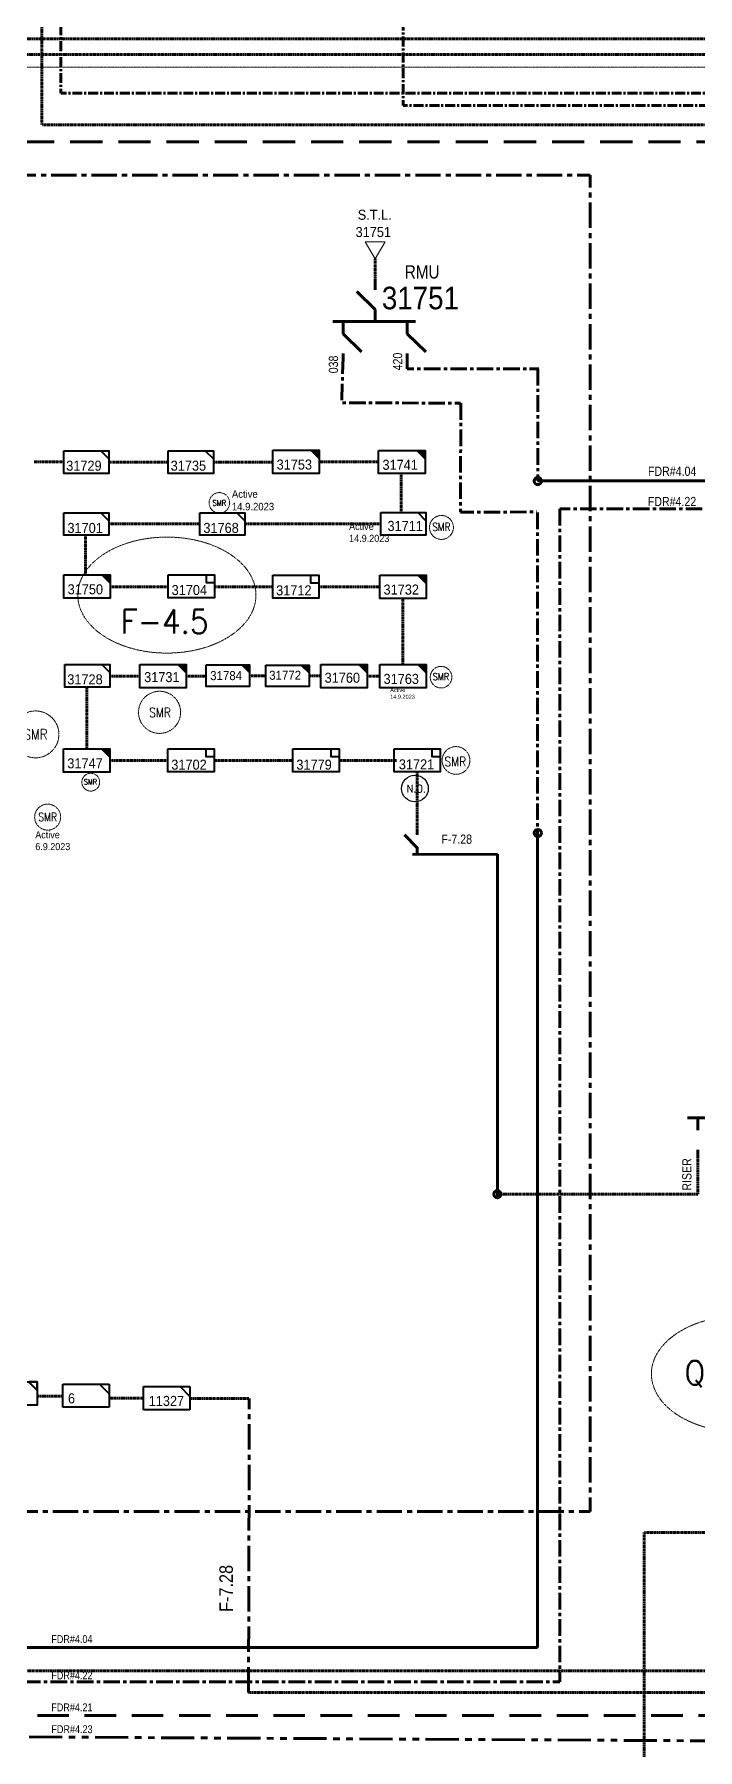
# Model space of a CAD drawing. Header units: metres. Extents: x 65984 to 144644, y -19036 to 23726.
# Drawn here: x 115441 to 115687, y 20296 to 20932 of the extents above; entities that cross this region are included whole.
import ezdxf
from ezdxf.enums import TextEntityAlignment as Align

# ---------------------------------------------------------------- set-up
doc = ezdxf.new("R2010")
doc.units = ezdxf.units.M
doc.header["$MEASUREMENT"] = 0
for name, pattern in [('( Center )', [2, 1.25, -0.25, 0.25, -0.25]), ('( Phantom )', [2.5, 1.25, -0.25, 0.25, -0.25, 0.25, -0.25]), ('DGN Style 3', [0.013877, 0, -0.013877]), ('HIDDEN2', [2381.25, 1587.5, -793.75])]:
    doc.linetypes.add(name, pattern=pattern)
doc.layers.get('0').update_dxf_attribs({"color": 95, "lineweight": 40})
for name, color, linetype, lineweight in [('d_eos', 111, 'Continuous', 40), ('d_eos no', 121, 'Continuous', 40), ('d_switch', 95, 'Continuous', 40), ('d_tf', 1, 'Continuous', 40), ('d_tf no', 6, 'Continuous', 40), ('d_ug cable', 95, 'Continuous', 40), ('d_ug main line', 95, 'Continuous', 40), ('d_unit sub', 7, 'Continuous', 40), ('FDR  1  16', 234, 'Continuous', 40), ('fedr no', 95, 'Continuous', 40), ('FUSE CUT OUT', 2, 'Continuous', 40), ('Level 37', 7, 'Continuous', 0), ('O H MAIN FEEDER', 4, 'Continuous', 100), ('SW N O', 114, 'Continuous', 30)]:
    doc.layers.add(name, color=color, linetype=linetype, lineweight=lineweight)
doc.styles.add('NASKHF', font='naskhf.shx', dxfattribs={"height": 8})
doc.styles.add('Style-Arial', font='arial.ttf')
doc.styles.add('Style-ENGINEERING', font='ENGINEERING.shx')
doc.styles.add('Style-msdefault', font='msdefault.shx')
doc.styles.add('Style-STANDARD', font='STANDARD.shx')

# ---------------------------------------------------------------- blocks, each defined once
blk = doc.blocks.new('TF_8')
at = {"color": 0, "linetype": 'ByBlock', "lineweight": -2}
blk.add_line((6.3, 4.95), (9.9, 1.35), dxfattribs=at)
blk.add_3dface([(-10.1, 4.95), (9.9, 4.95), (9.9, -5.05), (-10.1, -5.05)], dxfattribs=at)
blk = doc.blocks.new('TF3')
at = {"color": 0, "linetype": 'ByBlock', "lineweight": -2}
for p, q in [((11.3, 9), (18.3, 9)), ((18.3, 9), (18.3, 2))]:
    blk.add_line(p, q, dxfattribs=at)
at = {"color": 0, "linetype": 'ByBlock', "lineweight": -2, "flags": 128}
blk.add_lwpolyline([(18.3, 2), (11.3, 2), (11.3, 9)], dxfattribs=at)
at = {"color": 0, "linetype": 'ByBlock', "lineweight": -2}
blk.add_3dface([(-21.7, 9), (18.3, 9), (18.3, -11), (-21.7, -11)], dxfattribs=at)
blk = doc.blocks.new('exist.us-1000kva')
at = {"color": 0, "linetype": 'ByBlock', "lineweight": -2, "flags": 128}
blk.add_lwpolyline([(40, 12.9), (32.8, 20), (40, 20)], close=True, dxfattribs=at)
at = {"color": 0, "linetype": 'ByBlock', "lineweight": -2, "extrusion": (0, 0, -1)}
blk.add_solid([(-40, 12.9), (-32.8, 20), (-40, 20)], dxfattribs=at)
at = {"color": 0, "linetype": 'ByBlock', "lineweight": -2, "xscale": 2, "yscale": 2}
blk.add_blockref('TF_8', (20.2, 10.1), dxfattribs=at)
blk = doc.blocks.new('*U695')
at = {"layer": 'd_unit sub', "color": 30, "linetype": 'Continuous', "lineweight": 40}
for p, q in [((-9.2, 4.61), (9.19, 4.61)), ((-9.2, -4.58), (-9.2, 4.61)), ((9.19, 0.73), (5.31, 4.61)), ((5.97, 4.61), (9.19, 4.61)), ((9.19, 4.61), (9.19, 1.4)), ((9.19, 4.61), (9.19, -4.58)), ((9.19, -4.58), (-9.2, -4.58))]:
    blk.add_line(p, q, dxfattribs=at)
blk = doc.blocks.new('*U952')
at = {"layer": 'FUSE CUT OUT', "color": 30, "linetype": 'Continuous', "lineweight": 106}
blk.add_line((11.8, -11.2), (22.6, -11.2), dxfattribs=at)
at = {"layer": 'FUSE CUT OUT', "color": 30, "linetype": 'Continuous', "lineweight": 106, "flags": 128}
blk.add_lwpolyline([(-22.6, -11.2), (-11, -11.2), (11.4, 11.2)], dxfattribs=at)
blk = doc.blocks.new('*U1556')
at = {"layer": 'd_unit sub', "color": 30, "linetype": 'Continuous', "lineweight": 40, "flags": 128}
blk.add_lwpolyline([(8.54, 1.2), (8.54, 4.27), (5.47, 4.27)], close=True, dxfattribs=at)
at = {"layer": 'd_unit sub', "color": 30, "linetype": 'Continuous', "lineweight": 40, "xscale": 0.8535245333131422, "yscale": 0.8535245333131422, "zscale": 0.3910944340700495, "rotation": 359.9999999999999}
blk.add_blockref('TF_8', (0.09, 0.04), dxfattribs=at)
blk = doc.blocks.new('TRA1_704')
at = {"layer": 'd_tf', "color": 94, "linetype": 'Continuous', "lineweight": 0, "ltscale": 0.000371982, "extrusion": (0, 0, -1), "flags": 128}
blk.add_lwpolyline([(-10, -17), (0, 0), (10, -17)], close=True, dxfattribs=at)
blk = doc.blocks.new('TRA1_703')
at = {"layer": 'd_tf', "color": 94, "linetype": 'Continuous', "lineweight": 0, "ltscale": 0.000371982, "xscale": 1.000046566207834, "yscale": 1.000046566207834, "zscale": 1.000046566207834, "rotation": 180}
blk.add_blockref('TRA1_704', (0, 0), dxfattribs=at)
blk = doc.blocks.new('*U892')
at = {"layer": 'SW N O', "color": 3}
blk.add_circle((0, 0), 16.8, dxfattribs=at)
at = {"layer": 'SW N O', "color": 3, "style": 'Style-STANDARD'}
blk.add_text('N.O.', height=9.6, dxfattribs=at).set_placement((1.7, -0.2), align=Align.MIDDLE_CENTER)

msp = doc.modelspace()

# ---------------------------------------------------------------- linework, layer by layer
at = {"layer": 'd_eos', "color": 7, "linetype": 'Continuous', "lineweight": 211, "ltscale": 0.625574}
for p, q in [((115567.24, 20837.24), (115567.24, 20840.01)), ((115567.24, 20829.94), (115560.38, 20836.6)), ((115582.15, 20825.39), (115551.55, 20825.39)), ((115555.34, 20825.38), (115555.34, 20820.83)), ((115567.25, 20825.39), (115567.25, 20829.94)), ((115579.15, 20825.39), (115579.15, 20820.83)), ((115555.35, 20820.83), (115562.21, 20814.17)), ((115579.15, 20820.83), (115586.01, 20814.17)), ((115555.34, 20813.53), (115555.34, 20810.76)), ((115579.15, 20813.54), (115579.15, 20810.77)), ((115713.58, 20530.26), (115682.98, 20530.26)), ((115686.78, 20530.26), (115686.78, 20525.71)), ((115686.78, 20518.41), (115686.78, 20515.64))]:
    msp.add_line(p, q, dxfattribs=at)
at = {"layer": 'd_ug cable', "color": 94, "linetype": 'DGN Style 3', "lineweight": 100}
msp.add_line((115567.24, 20840.01), (115567.24, 20848.75), dxfattribs=at)
at = {"layer": 'd_ug cable', "color": 191, "linetype": 'DGN Style 3', "lineweight": 100}
for p, q in [((115440.9, 20773.47), (115451.81, 20773.47)), ((115468.54, 20773.34), (115490.54, 20773.34)), ((115507.27, 20773.34), (115529.27, 20773.34)), ((115546.51, 20773.37), (115568.51, 20773.37)), ((115576.87, 20769.06), (115576.87, 20754.6)), ((115502.19, 20750.41), (115468.54, 20750.41)), ((115569.3, 20750.41), (115518.92, 20750.41)), ((115459.93, 20746.2), (115459.93, 20731.54)), ((115469.05, 20727.09), (115490.54, 20727.09)), ((115507.66, 20727.15), (115529.27, 20727.15)), ((115577.54, 20722.82), (115577.54, 20698.32)), ((115468.93, 20694.01), (115479.67, 20694.01)), ((115504.64, 20693.98), (115497.2, 20693.98)), ((115520.69, 20694.15), (115526.75, 20694.1)), ((115542.86, 20694.05), (115547, 20694.05)), ((115564.31, 20694.01), (115568.91, 20694.01)), ((115460.42, 20689.96), (115460.42, 20667.03)), ((115468.93, 20662.72), (115490.42, 20662.72)), ((115507.54, 20662.75), (115536.76, 20662.75)), ((115553.88, 20662.75), (115575.18, 20662.75))]:
    msp.add_line(p, q, dxfattribs=at)
at = {"layer": 'd_ug cable', "color": 30, "linetype": 'DGN Style 3', "lineweight": 100}
for p, q in [((115582.8, 20658.47), (115582.8, 20635.81)), ((115498.69, 20426.17), (115520.59, 20426.17)), ((115520.28, 20317.27), (116065.78, 20317.27))]:
    msp.add_line(p, q, dxfattribs=at)
at = {"layer": 'd_ug cable', "color": 206, "linetype": 'DGN Style 3', "lineweight": 100, "flags": 128}
msp.add_lwpolyline([(116176.39, 20628.22), (116176.39, 20750.68), (116176.22, 20750.68), (116176.22, 20751.88), (115709.1, 20751.88), (115709.1, 20898.3), (115443.65, 20898.3), (115443.65, 22367.11), (125153.08, 22367.11), (125153.08, 21679.5), (125516.2, 21679.5), (125516.2, 21661.2)], dxfattribs=at)
at = {"layer": 'd_ug cable', "color": 5, "linetype": 'DGN Style 3', "lineweight": 100, "flags": 128}
msp.add_lwpolyline([(114712.34, 19960.32), (114712.34, 19909.13), (115239.03, 19909.13), (115239.03, 20565.83), (115290.57, 20565.83), (115290.57, 20930.2), (118376.44, 20930.2), (118376.44, 20576.15), (118417.8, 20576.15), (118417.8, 20475.96), (118374.08, 20475.96)], dxfattribs=at)
at = {"layer": 'd_ug cable', "color": 1, "linetype": 'DGN Style 3', "lineweight": 100, "flags": 128}
msp.add_lwpolyline([(114677.82, 20018.71), (114677.82, 19903.39), (115244.76, 19903.39), (115244.76, 20560.1), (115296.31, 20560.1), (115296.31, 20924.47), (118370.71, 20924.47), (118370.71, 20662.09), (118341.83, 20662.09), (118341.83, 20633.98)], dxfattribs=at)
at = {"layer": 'd_ug cable', "color": 6, "linetype": 'DGN Style 3', "lineweight": 13, "flags": 128}
msp.add_lwpolyline([(114786.14, 20259.9), (114786.14, 20242.08), (115219.94, 20242.08), (115219.94, 20919.71), (116344.61, 20919.71), (116344.61, 20883.47)], dxfattribs=at)
at = {"layer": 'd_ug cable', "color": 191, "linetype": 'DGN Style 3', "lineweight": 100, "flags": 128}
msp.add_lwpolyline([(115546.39, 20727.13), (115568.91, 20727.13)], dxfattribs=at)
at = {"layer": 'd_ug cable', "color": 30, "linetype": 'DGN Style 3', "lineweight": 100, "flags": 128}
for points in [[(115686.78, 20517.03), (115686.78, 20502), (115612.47, 20502)], [(115450.94, 20427.08), (115441.75, 20427.08)], [(115481.42, 20426.35), (115468.63, 20426.35)]]:
    msp.add_lwpolyline(points, dxfattribs=at)
at = {"layer": 'd_ug cable', "color": 7, "linetype": 'DGN Style 3', "lineweight": 100, "flags": 128}
msp.add_lwpolyline([(114510.55, 20244.15), (115302.41, 20244.15), (115302.41, 20325.3), (117309, 20325.3), (117309, 20421.26)], dxfattribs=at)
at = {"layer": 'd_ug cable', "color": 1, "linetype": 'DGN Style 3', "lineweight": 211, "flags": 128}
msp.add_lwpolyline([(115588.82, 20180.17), (115666.95, 20180.17), (115666.95, 20376.52), (115745.63, 20376.52)], dxfattribs=at)
at = {"layer": 'd_ug cable', "color": 2, "linetype": 'DGN Style 3', "lineweight": 13}
for centre, radius in [((115509.5, 20758.21), 3.81), ((115461.82, 20654.69), 3.3)]:
    msp.add_circle(centre, radius, dxfattribs=at)
at = {"layer": 'd_ug cable', "color": 1, "linetype": 'DGN Style 3', "lineweight": 13}
for centre, radius in [((115591.8, 20749.11), 4.44), ((115591.66, 20693.61), 4), ((115487.32, 20680.57), 7.81), ((115441.34, 20672.4), 8.68), ((115597.2, 20662.73), 5.14), ((115445.84, 20641.72), 4.82)]:
    msp.add_circle(centre, radius, dxfattribs=at)
at = {"layer": 'd_ug main line', "color": 36, "linetype": 'HIDDEN2', "lineweight": 70, "ltscale": 0.0075}
msp.add_lwpolyline([(125386.09, 22374.01), (115436.35, 22374.01), (115436.35, 20892.06), (115702.37, 20892.06), (115702.37, 20746.44), (116184.6, 20746.44), (116184.6, 20578.3), (116242, 20578.3), (116242, 20553.61)], dxfattribs=at)
at = {"layer": 'd_ug main line', "color": 174, "linetype": '( Center )', "lineweight": 140, "ltscale": 2.94, "flags": 128}
msp.add_lwpolyline([(125145.17, 22359.87), (115450.76, 22359.87), (115450.76, 20910.03), (116755.35, 20910.03), (116755.35, 20829.41)], dxfattribs=at)
at = {"layer": 'd_ug main line', "color": 18, "linetype": '( Center )', "lineweight": 200, "ltscale": 2.94, "flags": 128}
msp.add_lwpolyline([(117507.99, 20864.2), (117516.68, 20864.2), (117516.68, 20905.53), (115577.6, 20905.52), (115577.6, 21183.12), (115577.6, 21183.12), (115577.6, 21601.34), (113510.51, 21601.34)], dxfattribs=at)
at = {"layer": 'd_ug main line', "color": 94, "linetype": '( Center )', "lineweight": 140, "ltscale": 4.9, "flags": 128}
for points in [[(115555.34, 20812.15), (115554.84, 20795.31), (115598.9, 20795.17)], [(115579.07, 20811.45), (115579.07, 20807.88), (115627.88, 20807.88)], [(115627.52, 20807.89), (115627.52, 20766.34)], [(115598.97, 20795.18), (115598.87, 20754.77), (115627.19, 20754.84)], [(115627.45, 20754.59), (115627.45, 20635.9)]]:
    msp.add_lwpolyline(points, dxfattribs=at)
at = {"layer": 'd_ug main line', "color": 5, "linetype": '( Center )', "lineweight": 140, "ltscale": 4.9, "flags": 128}
for points in [[(115635.66, 20755.96), (115635.66, 20321.19), (115341.14, 20321.19), (115341.14, 19859.65)], [(116196.96, 20696.02), (116196.96, 20755.96), (115635.66, 20755.96)]]:
    msp.add_lwpolyline(points, dxfattribs=at)
at = {"layer": 'd_ug main line', "color": 234, "linetype": '( Phantom )', "lineweight": 158, "ltscale": 9.8, "flags": 128}
msp.add_lwpolyline([(116210.19, 20567.09), (116123.7, 20567.09), (116123.45, 20296.85), (115366.5, 20301.17)], dxfattribs=at)
at = {"layer": 'd_ug main line', "color": 9, "linetype": 'HIDDEN2', "lineweight": 158, "ltscale": 0.00735}
msp.add_lwpolyline([(115354.51, 19851.01), (115354.51, 20308.76), (116096.98, 20308.76), (116096.98, 20407.48)], dxfattribs=at)
at = {"layer": 'FDR  1  16', "color": 30, "linetype": '( Center )', "lineweight": 70, "ltscale": 7.500037, "flags": 128}
msp.add_lwpolyline([(125479.84, 22171.71), (125254.23, 22171.71), (125254.23, 22494.32), (115424.58, 22494.32), (115424.58, 20879.68), (115646.95, 20879.68), (115646.95, 20384.27), (115406.48, 20384.27), (115406.48, 19836.9), (115912.03, 19836.9), (115912.03, 19932.73)], dxfattribs=at)
at = {"layer": 'FDR  1  16', "color": 30, "linetype": '( Center )', "lineweight": 106, "ltscale": 7.500037, "flags": 128}
msp.add_lwpolyline([(115520.28, 20317.27), (115520.59, 20426.17), (115520.59, 20426.17)], dxfattribs=at)
at = {"layer": 'fedr no', "color": 82, "linetype": 'DGN Style 3', "lineweight": 13, "true_color": 0x1dc70e}
for centre in [(115490.03, 20724.03), (115702.65, 20435.32)]:
    msp.add_ellipse(centre, major_axis=(33.02, 0), ratio=0.651175, dxfattribs=at)
at = {"layer": 'O H MAIN FEEDER', "color": 94, "lineweight": 211, "ltscale": 0.488306}
msp.add_line((115627.45, 20766.36), (116261.04, 20766.36), dxfattribs=at)
at = {"layer": 'O H MAIN FEEDER', "color": 30, "lineweight": 211, "ltscale": 0.488306}
for p, q in [((115612.58, 20628), (115581.13, 20627.92)), ((115612.58, 20501.21), (115612.58, 20628))]:
    msp.add_line(p, q, dxfattribs=at)
at = {"layer": 'O H MAIN FEEDER', "color": 94, "lineweight": 211, "ltscale": 0.00735, "flags": 128}
for points in [[(115627.45, 20635.9), (115627.45, 20333.93)], [(113241.86, 20519.93), (113241.86, 19867.59), (115327.54, 19867.59), (115327.54, 20333.93), (115627.45, 20333.93)]]:
    msp.add_lwpolyline(points, dxfattribs=at)
at = {"layer": 'O H MAIN FEEDER', "color": 94, "lineweight": 211, "ltscale": 0.498271}
for centre in [(115627.52, 20766.31), (115627.52, 20635.84)]:
    msp.add_circle(centre, 1.34, dxfattribs=at)
at = {"layer": 'O H MAIN FEEDER', "color": 191, "lineweight": 211, "ltscale": 0.498271}
msp.add_circle((115612.54, 20501.94), 1.34, dxfattribs=at)

# ---------------------------------------------------------------- block references
at = {"layer": 'd_tf', "color": 94, "linetype": 'Continuous', "lineweight": 0, "ltscale": 0.000371982, "extrusion": (0, 0, -1), "xscale": 0.3699999999999999, "yscale": 0.3699999999999999, "zscale": 0.3699999999999999}
msp.add_blockref('TRA1_703', (-115567.24, 20848.73), dxfattribs=at)
at = {"layer": 'd_unit sub', "color": 191, "linetype": 'Continuous', "lineweight": 40, "xscale": 0.8364540426468796, "yscale": 0.8364540426468796, "zscale": 0.4182270213234398}
for p in [(115460.26, 20773.38), (115460.26, 20750.42), (115460.65, 20694.18)]:
    msp.add_blockref('TF_8', p, dxfattribs=at)
at = {"layer": 'd_unit sub', "color": 2, "linetype": 'Continuous', "lineweight": 40, "xscale": 0.8364540426468796, "yscale": 0.8364540426468796, "zscale": 0.4182270213234398}
for p in [(115498.99, 20773.38), (115510.64, 20750.42), (115577.75, 20750.46)]:
    msp.add_blockref('TF_8', p, dxfattribs=at)
at = {"layer": 'd_unit sub', "color": 191, "linetype": 'Continuous', "lineweight": 40, "rotation": 359.9999999999999}
for name, p, xscale, yscale, zscale in [('exist.us-1000kva', (115529.27, 20769.16), 0.4311079669314526, 0.4311079669314526, 0.3973156702572678), ('exist.us-1000kva', (115568.51, 20769.06), 0.4311079669314526, 0.4311079669314526, 0.3973156702572678), ('exist.us-1000kva', (115451.81, 20722.92), 0.4311079669314526, 0.4311079669314526, 0.3973156702572678), ('TF3', (115499.83, 20727.69), 0.4281008733206853, 0.4281008733206853, 0.121101816294415), ('TF3', (115538.56, 20727.56), 0.4281008733206853, 0.4281008733206853, 0.121101816294415), ('exist.us-1000kva', (115568.91, 20722.82), 0.4311079669314526, 0.4311079669314526, 0.3973156702572678), ('exist.us-1000kva', (115504.64, 20690.14), 0.4011008654622732, 0.4011008654622732, 0.357584103231541), ('exist.us-1000kva', (115526.75, 20690.11), 0.3992020571361768, 0.3992020571361768, 0.357584103231541), ('exist.us-1000kva', (115547.07, 20689.65), 0.4311079669314526, 0.4311079669314526, 0.3973156702572678), ('TF3', (115499.71, 20663.18), 0.4281008733206853, 0.4281008733206853, 0.121101816294415), ('TF3', (115546.05, 20663.18), 0.4281008733206853, 0.4281008733206853, 0.121101816294415)]:
    msp.add_blockref(name, p, dxfattribs=dict(at, xscale=xscale, yscale=yscale, zscale=zscale))
at = {"layer": 'd_unit sub', "color": 2, "linetype": 'Continuous', "lineweight": 40, "rotation": 359.9999999999999}
for name, p, xscale, yscale, zscale in [('exist.us-1000kva', (115479.95, 20689.7), 0.4311079669314526, 0.4311079669314526, 0.3973156702572678), ('exist.us-1000kva', (115568.91, 20689.7), 0.4311079669314526, 0.4311079669314526, 0.3973156702572678), ('exist.us-1000kva', (115451.69, 20658.41), 0.4311079669314526, 0.4311079669314526, 0.3973156702572678), ('TF3', (115583.53, 20663.18), 0.4281008733206853, 0.4281008733206853, 0.121101816294415)]:
    msp.add_blockref(name, p, dxfattribs=dict(at, xscale=xscale, yscale=yscale, zscale=zscale))
at = {"layer": 'd_unit sub', "color": 30, "linetype": 'Continuous', "lineweight": 40}
for name, p, xscale, yscale, zscale in [('*U1556', (115433.25, 20428.03), 1.015907248084497, 1.015907248084497, 1.015907248084497), ('*U695', (115460.06, 20427.29), 0.9309999999999999, 0.9309999999999999, 0.9309999999999999), ('*U695', (115489.99, 20426.32), 0.9309999999999999, 0.9309999999999999, 0.9309999999999999)]:
    msp.add_blockref(name, p, dxfattribs=dict(at, xscale=xscale, yscale=yscale, zscale=zscale))
at = {"layer": 'FUSE CUT OUT', "color": 30, "linetype": 'Continuous', "lineweight": 106, "xscale": 0.2109640727028316, "yscale": 0.2109640727028316, "zscale": 0.2109640727028316, "rotation": 90.00000000000001}
msp.add_blockref('*U952', (115580.44, 20632.71), dxfattribs=at)
at = {"layer": 'SW N O', "color": 3, "xscale": 0.2950694635422144, "yscale": 0.2950694635422144, "zscale": 0.2950694635422144}
msp.add_blockref('*U892', (115581.98, 20652.32), dxfattribs=at)

# ---------------------------------------------------------------- texts
at = {"layer": 'd_eos no', "color": 7, "linetype": 'Continuous', "lineweight": 140, "style": 'Style-Arial', "width": 0.88}
msp.add_text('31751', height=8.354, dxfattribs=at).set_placement((115569.73, 20838.33), align=Align.TOP_LEFT)
at = {"layer": 'd_switch', "color": 191, "linetype": 'Continuous', "lineweight": 30, "style": 'Style-ENGINEERING', "width": 0.857143}
for s, p in [('038', (115550.05, 20806.25)), ('420', (115573.82, 20807.32))]:
    msp.add_text(s, height=3.43, rotation=90, dxfattribs=at).set_placement(p, align=Align.TOP_LEFT)
at = {"layer": 'd_switch', "color": 94, "linetype": 'Continuous', "lineweight": 30, "style": 'Style-msdefault', "width": 0.857143}
msp.add_text('FDR#4.04', height=3.43, dxfattribs=at).set_placement((115668.35, 20771.64), align=Align.TOP_LEFT)
at = {"layer": 'd_switch', "color": 5, "linetype": 'Continuous', "lineweight": 30, "style": 'Style-msdefault', "width": 0.857143}
msp.add_text('FDR#4.22', height=3.43, dxfattribs=at).set_placement((115668.31, 20760.43), align=Align.TOP_LEFT)
at = {"layer": 'd_switch', "color": 2, "linetype": 'Continuous', "lineweight": 30, "style": 'Style-msdefault', "width": 0.857143}
msp.add_text('F-7.28', height=3.43, dxfattribs=at).set_placement((115591.78, 20635.27), align=Align.TOP_LEFT)
at = {"layer": 'd_switch', "color": 7, "linetype": 'Continuous', "lineweight": 30, "style": 'Style-ENGINEERING', "width": 0.857143}
msp.add_text('RISER', height=3.43, rotation=90, dxfattribs=at).set_placement((115681.04, 20503.26), align=Align.TOP_LEFT)
at = {"layer": 'd_switch', "color": 2, "linetype": 'Continuous', "lineweight": 30, "style": 'Style-msdefault', "width": 0.9}
msp.add_text('F-7.28', height=5, rotation=90, dxfattribs=at).set_placement((115509.48, 20347.12), align=Align.TOP_LEFT)
at = {"layer": 'd_switch', "color": 9, "linetype": 'Continuous', "lineweight": 30, "style": 'Style-msdefault', "width": 0.857143}
for s, p in [('FDR#4.04', (115447.2, 20338.49)), ('FDR#4.22', (115447.2, 20325.03)), ('FDR#4.21', (115447.2, 20313.19))]:
    msp.add_text(s, height=2.92, dxfattribs=at).set_placement(p, align=Align.TOP_LEFT)
at = {"layer": 'd_switch', "color": 234, "linetype": 'Continuous', "lineweight": 30, "style": 'Style-msdefault', "width": 0.857143}
msp.add_text('FDR#4.23', height=2.92, dxfattribs=at).set_placement((115447.23, 20305.08), align=Align.TOP_LEFT)
at = {"layer": 'd_tf no', "color": 94, "linetype": 'Continuous', "lineweight": 40, "style": 'Style-msdefault', "width": 0.947368}
for s, p in [('S.T.L.', (115560.78, 20866.87)), ('31751', (115559.98, 20860.48))]:
    msp.add_text(s, height=3.724, dxfattribs=at).set_placement(p, align=Align.TOP_LEFT)
at = {"layer": 'd_tf no', "color": 191, "linetype": 'Continuous', "lineweight": 40, "style": 'Style-msdefault', "width": 0.947368}
for s, height, p in [('31753', 3.724, (115530.71, 20774.28)), ('31741', 3.724, (115569.95, 20774.19)), ('31729', 3.724, (115452.73, 20773.86)), ('31701', 3.724, (115453.17, 20750.79)), ('31750', 3.724, (115453.25, 20728.04)), ('31704', 3.724, (115491.8, 20727.77)), ('31712', 3.724, (115530.53, 20727.64)), ('31732', 3.724, (115570.35, 20727.94)), ('31728', 3.724, (115453.12, 20694.66)), ('31784', 3.352, (115506.09, 20695.86)), ('31772', 3.352, (115527.96, 20696)), ('31760', 3.724, (115548.5, 20695.26)), ('31702', 3.724, (115491.68, 20663.04)), ('31779', 3.724, (115538.03, 20663.04))]:
    msp.add_text(s, height=height, dxfattribs=at).set_placement(p, align=Align.TOP_LEFT)
at = {"layer": 'd_tf no', "color": 121, "linetype": 'Continuous', "lineweight": 40, "style": 'Style-msdefault', "width": 0.947368}
msp.add_text('31735', height=3.724, dxfattribs=at).set_placement((115491.45, 20773.86), align=Align.TOP_LEFT)
at = {"layer": 'd_tf no', "color": 2, "linetype": 'Continuous', "lineweight": 40, "style": 'Style-msdefault', "width": 0.947368}
for s, p in [('31768', (115503.56, 20750.79)), ('31711', (115571.8, 20751.53)), ('31731', (115481.61, 20695.49)), ('31763', (115570.35, 20694.82)), ('31747', (115453.13, 20663.53)), ('31721', (115576, 20663.16))]:
    msp.add_text(s, height=3.724, dxfattribs=at).set_placement(p, align=Align.TOP_LEFT)
at = {"layer": 'd_tf no', "color": 30, "linetype": 'Continuous', "lineweight": 40, "style": 'Style-msdefault', "width": 0.947368}
for s, height, p in [('6', 3.72, (115453.37, 20428.14)), ('11327', 3.724, (115483.3, 20427.18))]:
    msp.add_text(s, height=height, dxfattribs=at).set_placement(p, align=Align.TOP_LEFT)
at = {"layer": 'd_tf no', "color": 121, "linetype": 'Continuous', "lineweight": 40, "attachment_point": 1, "style": 'NASKHF'}
for s, insert, char_height in [('\\Fmsdefault;\\H1x;\\W0.945946;Active\\P14.9.2023', (115514.14, 20762.87), 2.7819), ('\\Fmsdefault;\\H1x;\\W0.945946;Active\\P14.9.2023', (115557.57, 20750.8), 2.6506), ('\\Fmsdefault;\\H1x;\\W0.945946;Active\\P14.9.2023', (115572.79, 20689.58), 1.497), ('\\Fmsdefault;\\H1x;\\W0.945946;Active\\P6.9.2023', (115441.26, 20636.51), 2.6337)]:
    msp.add_mtext(s, dxfattribs=dict(at, insert=insert, char_height=char_height))
at = {"layer": 'd_tf no', "color": 1, "linetype": 'Continuous', "lineweight": 40, "attachment_point": 5, "line_spacing_factor": 1.2, "style": 'Style-STANDARD'}
for insert, char_height in [((115509.5, 20758.21), 2.0957), ((115461.72, 20654.8), 2.0219)]:
    msp.add_mtext('\\H1x;\\W0.909091;SMR\\P', dxfattribs=dict(at, insert=insert, char_height=char_height))
at = {"layer": 'd_tf no', "color": 2, "linetype": 'Continuous', "lineweight": 40, "attachment_point": 5, "line_spacing_factor": 1.2, "style": 'Style-STANDARD'}
for insert, char_height in [((115591.77, 20749.32), 2.9283), ((115591.63, 20693.8), 2.6355), ((115487.51, 20680.5), 3.4655), ((115441.35, 20672.38), 3.8505), ((115596.95, 20662.31), 3.4954), ((115445.88, 20641.77), 3.0168)]:
    msp.add_mtext('\\H1x;\\W0.909091;SMR\\P', dxfattribs=dict(at, insert=insert, char_height=char_height))
at = {"layer": 'fedr no', "color": 6, "linetype": 'Continuous', "lineweight": 40, "char_height": 8.852, "attachment_point": 5, "style": 'Style-STANDARD'}
for s, insert in [('F-4.5', (115489.24, 20714.22)), ('Q.PP-9', (115702.65, 20435.32))]:
    msp.add_mtext(s, dxfattribs=dict(at, insert=insert))
at = {"layer": 'Level 37', "color": 7, "linetype": 'Continuous', "lineweight": 100, "style": 'Style-msdefault', "width": 0.86}
msp.add_text('RMU', height=4.9, dxfattribs=at).set_placement((115578.22, 20846.28), align=Align.TOP_LEFT)

doc.saveas('drawing.dxf')
